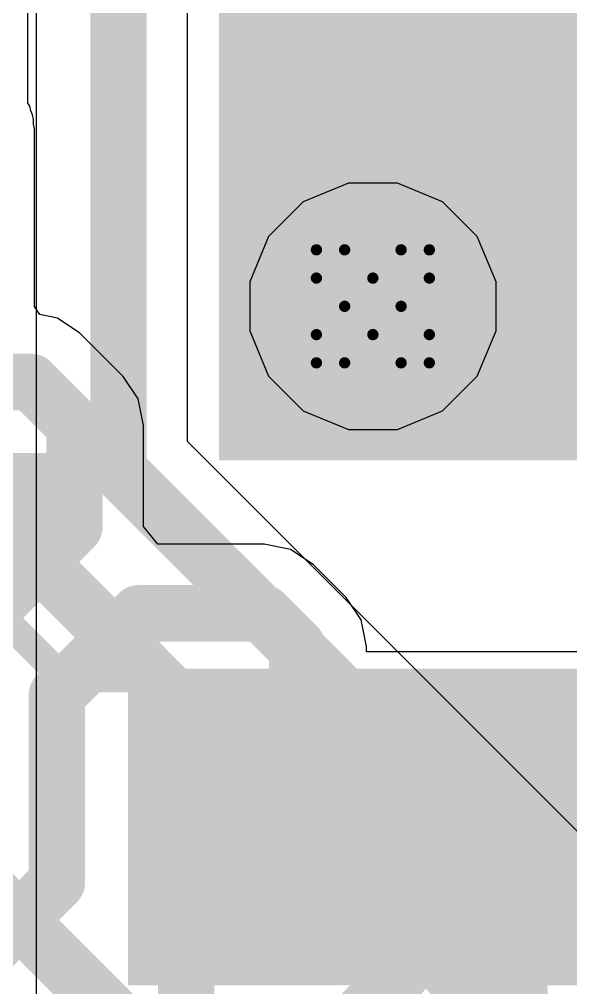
# Model space of a CAD drawing. Header units: inches. Extents: x -6 to 328, y -6 to 90.
# Drawn here: x 13.298 to 15.778, y 21.222 to 25.574 of the extents above; entities that cross this region are included whole.
import ezdxf

# ---------------------------------------------------------------- set-up
doc = ezdxf.new("R2010")
doc.units = ezdxf.units.IN
for name, color, linetype in [('Bottom Layer', 5, 'Continuous'), ('Bottom Overlay', 54, 'Continuous'), ('Bottom Paste', 16, 'Continuous'), ('Bottom Solder', 6, 'Continuous'), ('Drill Drawing', 1, 'Continuous'), ('GND', 76, 'Continuous'), ('PWR', 16, 'Continuous'), ('Top Layer', 1, 'Continuous'), ('Via Holes', 16, 'Continuous')]:
    doc.layers.add(name, color=color, linetype=linetype)

# ---------------------------------------------------------------- blocks, each defined once
blk = doc.blocks.new('48_TQFP_EP_7_7__B_7')
at = {"layer": 'Bottom Layer'}
for points in [[(-2.5, -2.5), (-2.5, 2.5), (2.5, 2.5), (2.5, -2.5)], [(-2.91, -4.86), (-2.91, -3.64), (-2.59, -3.64), (-2.59, -4.86)], [(-2.41, -4.86), (-2.41, -3.64), (-2.09, -3.64), (-2.09, -4.86)], [(-1.91, -4.86), (-1.91, -3.64), (-1.59, -3.64), (-1.59, -4.86)], [(-1.41, -4.86), (-1.41, -3.64), (-1.09, -3.64), (-1.09, -4.86)]]:
    blk.add_hatch(color=5, dxfattribs=at).paths.add_polyline_path(points)
at = {"layer": 'Bottom Overlay'}
blk.add_hatch(color=54, dxfattribs=at).paths.add_polyline_path([(-3.5557, -3.0015), (-3.3271, -3.0015), (-3.3271, -2.5697), (-3.5557, -2.5697)])
at = {"layer": 'Bottom Paste'}
for points in [[(-2.5, -2.5), (-2.5, 2.5), (2.5, 2.5), (2.5, -2.5)], [(-2.91, -4.86), (-2.91, -3.64), (-2.59, -3.64), (-2.59, -4.86)], [(-2.41, -4.86), (-2.41, -3.64), (-2.09, -3.64), (-2.09, -4.86)], [(-1.91, -4.86), (-1.91, -3.64), (-1.59, -3.64), (-1.59, -4.86)], [(-1.41, -4.86), (-1.41, -3.64), (-1.09, -3.64), (-1.09, -4.86)]]:
    blk.add_hatch(color=16, dxfattribs=at).paths.add_polyline_path(points)
at = {"layer": 'Bottom Solder'}
for points in [[(-2.6016, -2.6016), (-2.6016, 2.6016), (2.6016, 2.6016), (2.6016, -2.6016)], [(-3.0116, -4.9616), (-3.0116, -3.5384), (-2.4884, -3.5384), (-2.4884, -4.9616)], [(-2.5116, -4.9616), (-2.5116, -3.5384), (-1.9884, -3.5384), (-1.9884, -4.9616)], [(-2.0116, -4.9616), (-2.0116, -3.5384), (-1.4884, -3.5384), (-1.4884, -4.9616)], [(-1.5116, -4.9616), (-1.5116, -3.5384), (-0.9884, -3.5384), (-0.9884, -4.9616)]]:
    blk.add_hatch(color=6, dxfattribs=at).paths.add_polyline_path(points)
at = {"layer": 'Bottom Overlay'}
for points in [[(-3.6576, -3.2258, 0.127, 0.127, 0), (-3.302, -3.5814, 0.127, 0.127, 0)], [(-3.302, -3.5814, 0.127, 0.127, 0), (-3.0226, -3.5814, 0.127, 0.127, 0)]]:
    blk.add_lwpolyline(points, format="xyseb", dxfattribs=at)
for points in [[(-3.3338, -3.5814, 0.0635, 0.0635, 1), (-3.2702, -3.5814, 0.0635, 0.0635, 1)], [(-3.3338, -3.5814, 0.0635, 0.0635, 1), (-3.2702, -3.5814, 0.0635, 0.0635, 1)], [(-3.0543, -3.5814, 0.0635, 0.0635, 1), (-2.9909, -3.5814, 0.0635, 0.0635, 1)]]:
    blk.add_lwpolyline(points, format="xyseb", close=True, dxfattribs=at)

msp = doc.modelspace()

# ---------------------------------------------------------------- hatches: boundary and pattern name
at = {"layer": 'Bottom Layer'}
h = msp.add_hatch(color=5, dxfattribs=at)
edge = h.paths.add_edge_path()
edge.add_arc((14.8882, 24.2842), 0.3, 0, 360)
at = {"layer": 'GND'}
h = msp.add_hatch(color=76, dxfattribs=at)
edge = h.paths.add_edge_path()
edge.add_arc((14.8882, 24.2842), 0.3, 0, 360)
at = {"layer": 'PWR'}
h = msp.add_hatch(color=16, dxfattribs=at)
edge = h.paths.add_edge_path()
edge.add_arc((14.8882, 24.2842), 0.3, 0, 360)
at = {"layer": 'Top Layer'}
h = msp.add_hatch(color=1, dxfattribs=at)
edge = h.paths.add_edge_path()
edge.add_arc((14.8882, 24.2842), 0.3, 0, 360)
at = {"layer": 'Via Holes'}
h = msp.add_hatch(color=7, dxfattribs=at)
edge = h.paths.add_edge_path()
edge.add_arc((14.8882, 24.2842), 0.15, 0, 360)

# ---------------------------------------------------------------- linework, layer by layer
at = {"layer": 'Bottom Layer'}
for p, q in [((13.336, 25.1978), (13.336, 25.782)), ((13.3455, 25.1835), (13.336, 25.1978)), ((13.3495, 25.1635), (13.3455, 25.1835)), ((13.3573, 25.1446), (13.3495, 25.1635)), ((13.3614, 25.1242), (13.3573, 25.1446)), ((13.3614, 25.1038), (13.3614, 25.1242)), ((13.3654, 25.0838), (13.3614, 25.1038)), ((13.3654, 24.2842), (13.3654, 25.0838)), ((13.3902, 24.2471), (13.3654, 24.2842)), ((13.4694, 24.2314), (13.3902, 24.2471)), ((13.5703, 24.164), (13.4694, 24.2314)), ((13.7653, 23.9689), (13.5703, 24.164)), ((13.8327, 23.8681), (13.7653, 23.9689)), ((13.8564, 23.7492), (13.8327, 23.8681)), ((13.8564, 23.2939), (13.8564, 23.7492)), ((13.921, 23.2151), (13.8564, 23.2939)), ((14.3994, 23.2151), (13.921, 23.2151)), ((14.5183, 23.1914), (14.3994, 23.2151)), ((14.6191, 23.1241), (14.5183, 23.1914)), ((14.7679, 22.9753), (14.6191, 23.1241)), ((14.8353, 22.8745), (14.7679, 22.9753)), ((14.859, 22.7555), (14.8353, 22.8745)), ((14.859, 22.732), (14.859, 22.7555)), ((18.7374, 22.732), (14.859, 22.732))]:
    msp.add_line(p, q, dxfattribs=at)
for points in [[(12.5482, 23.9442, 0.254, 0.254, 0), (13.3505, 23.9442, 0.254, 0.254, 0)], [(13.3505, 23.9442, 0.254, 0.254, 0), (13.5456, 23.7492, 0.254, 0.254, 0)], [(13.5456, 23.2939, 0.254, 0.254, 0), (13.5456, 23.7492, 0.254, 0.254, 0)], [(12.6187, 22.367, 0.254, 0.254, 0), (13.5456, 23.2939, 0.254, 0.254, 0)], [(13.4667, 22.5365, 0.254, 0.254, 0), (13.8346, 22.9043, 0.254, 0.254, 0)], [(13.8346, 22.9043, 0.254, 0.254, 0), (14.3994, 22.9043, 0.254, 0.254, 0)], [(14.3994, 22.9043, 0.254, 0.254, 0), (14.5482, 22.7555, 0.254, 0.254, 0)], [(14.5482, 21.9442, 0.254, 0.254, 0), (14.5482, 22.7555, 0.254, 0.254, 0)], [(13.4667, 21.6951, 0.254, 0.254, 0), (13.4667, 22.5365, 0.254, 0.254, 0)], [(14.0482, 21.0928, 0.254, 0.254, 0), (14.0482, 21.9442, 0.254, 0.254, 0)], [(15.0152, 21.9112, 0.254, 0.254, 0), (15.0482, 21.9442, 0.254, 0.254, 0)], [(15.5482, 21.0835, 0.254, 0.254, 0), (15.5482, 21.9442, 0.254, 0.254, 0)], [(15.0152, 21.282, 0.254, 0.254, 0), (15.0152, 21.9112, 0.254, 0.254, 0)], [(13.1227, 21.351, 0.254, 0.254, 0), (13.4667, 21.6951, 0.254, 0.254, 0)], [(13.586, 19.8529, 0.254, 0.254, 0), (15.0152, 21.282, 0.254, 0.254, 0)]]:
    msp.add_lwpolyline(points, format="xyseb", dxfattribs=at)
for points in [[(13.287, 23.9442, 0.127, 0.127, 1), (13.414, 23.9442, 0.127, 0.127, 1)], [(13.287, 23.9442, 0.127, 0.127, 1), (13.414, 23.9442, 0.127, 0.127, 1)], [(13.4821, 23.7492, 0.127, 0.127, 1), (13.6091, 23.7492, 0.127, 0.127, 1)], [(13.4821, 23.7492, 0.127, 0.127, 1), (13.6091, 23.7492, 0.127, 0.127, 1)], [(13.4821, 23.2939, 0.127, 0.127, 1), (13.6091, 23.2939, 0.127, 0.127, 1)], [(13.4821, 23.2939, 0.127, 0.127, 1), (13.6091, 23.2939, 0.127, 0.127, 1)], [(13.7711, 22.9043, 0.127, 0.127, 1), (13.8981, 22.9043, 0.127, 0.127, 1)], [(13.7711, 22.9043, 0.127, 0.127, 1), (13.8981, 22.9043, 0.127, 0.127, 1)], [(14.3359, 22.9043, 0.127, 0.127, 1), (14.4629, 22.9043, 0.127, 0.127, 1)], [(14.3359, 22.9043, 0.127, 0.127, 1), (14.4629, 22.9043, 0.127, 0.127, 1)], [(14.4847, 22.7555, 0.127, 0.127, 1), (14.6117, 22.7555, 0.127, 0.127, 1)], [(14.4847, 22.7555, 0.127, 0.127, 1), (14.6117, 22.7555, 0.127, 0.127, 1)], [(13.4032, 22.5365, 0.127, 0.127, 1), (13.5302, 22.5365, 0.127, 0.127, 1)], [(13.4032, 22.5365, 0.127, 0.127, 1), (13.5302, 22.5365, 0.127, 0.127, 1)], [(13.9847, 21.9442, 0.127, 0.127, 1), (14.1117, 21.9442, 0.127, 0.127, 1)], [(14.4847, 21.9442, 0.127, 0.127, 1), (14.6117, 21.9442, 0.127, 0.127, 1)], [(14.9847, 21.9442, 0.127, 0.127, 1), (15.1117, 21.9442, 0.127, 0.127, 1)], [(15.4847, 21.9442, 0.127, 0.127, 1), (15.6117, 21.9442, 0.127, 0.127, 1)], [(14.9517, 21.9112, 0.127, 0.127, 1), (15.0787, 21.9112, 0.127, 0.127, 1)], [(14.9517, 21.9112, 0.127, 0.127, 1), (15.0787, 21.9112, 0.127, 0.127, 1)], [(13.4032, 21.6951, 0.127, 0.127, 1), (13.5302, 21.6951, 0.127, 0.127, 1)], [(13.4032, 21.6951, 0.127, 0.127, 1), (13.5302, 21.6951, 0.127, 0.127, 1)], [(14.9517, 21.282, 0.127, 0.127, 1), (15.0787, 21.282, 0.127, 0.127, 1)], [(14.9517, 21.282, 0.127, 0.127, 1), (15.0787, 21.282, 0.127, 0.127, 1)]]:
    msp.add_lwpolyline(points, format="xyseb", close=True, dxfattribs=at)
at = {"layer": 'Drill Drawing'}
for points in [[(14.6342, 24.4112, 0.0508, 0.0508, 0), (14.6342, 24.5382, 0.0508, 0.0508, 0)], [(14.6342, 24.5382, 0.0508, 0.0508, 0), (14.7612, 24.5382, 0.0508, 0.0508, 0)], [(14.7612, 24.5382, 0.0508, 0.0508, 0), (14.8882, 24.4112, 0.0508, 0.0508, 0)], [(14.8882, 24.4112, 0.0508, 0.0508, 0), (15.0152, 24.5382, 0.0508, 0.0508, 0)], [(15.0152, 24.5382, 0.0508, 0.0508, 0), (15.1422, 24.5382, 0.0508, 0.0508, 0)], [(15.1422, 24.4112, 0.0508, 0.0508, 0), (15.1422, 24.5382, 0.0508, 0.0508, 0)], [(14.6342, 24.4112, 0.0508, 0.0508, 0), (14.7612, 24.2842, 0.0508, 0.0508, 0)], [(15.0152, 24.2842, 0.0508, 0.0508, 0), (15.1422, 24.4112, 0.0508, 0.0508, 0)], [(14.6342, 24.1572, 0.0508, 0.0508, 0), (14.7612, 24.2842, 0.0508, 0.0508, 0)], [(15.0152, 24.2842, 0.0508, 0.0508, 0), (15.1422, 24.1572, 0.0508, 0.0508, 0)], [(14.6342, 24.0302, 0.0508, 0.0508, 0), (14.6342, 24.1572, 0.0508, 0.0508, 0)], [(14.7612, 24.0302, 0.0508, 0.0508, 0), (14.8882, 24.1572, 0.0508, 0.0508, 0)], [(14.8882, 24.1572, 0.0508, 0.0508, 0), (15.0152, 24.0302, 0.0508, 0.0508, 0)], [(15.1422, 24.0302, 0.0508, 0.0508, 0), (15.1422, 24.1572, 0.0508, 0.0508, 0)], [(14.6342, 24.0302, 0.0508, 0.0508, 0), (14.7612, 24.0302, 0.0508, 0.0508, 0)], [(15.0152, 24.0302, 0.0508, 0.0508, 0), (15.1422, 24.0302, 0.0508, 0.0508, 0)]]:
    msp.add_lwpolyline(points, format="xyseb", dxfattribs=at)
for points in [[(14.6215, 24.5382, 0.0254, 0.0254, 1), (14.6469, 24.5382, 0.0254, 0.0254, 1)], [(14.6215, 24.5382, 0.0254, 0.0254, 1), (14.6469, 24.5382, 0.0254, 0.0254, 1)], [(14.7485, 24.5382, 0.0254, 0.0254, 1), (14.7739, 24.5382, 0.0254, 0.0254, 1)], [(14.7485, 24.5382, 0.0254, 0.0254, 1), (14.7739, 24.5382, 0.0254, 0.0254, 1)], [(15.0025, 24.5382, 0.0254, 0.0254, 1), (15.0279, 24.5382, 0.0254, 0.0254, 1)], [(15.0025, 24.5382, 0.0254, 0.0254, 1), (15.0279, 24.5382, 0.0254, 0.0254, 1)], [(15.1295, 24.5382, 0.0254, 0.0254, 1), (15.1549, 24.5382, 0.0254, 0.0254, 1)], [(15.1295, 24.5382, 0.0254, 0.0254, 1), (15.1549, 24.5382, 0.0254, 0.0254, 1)], [(14.6215, 24.4112, 0.0254, 0.0254, 1), (14.6469, 24.4112, 0.0254, 0.0254, 1)], [(14.6215, 24.4112, 0.0254, 0.0254, 1), (14.6469, 24.4112, 0.0254, 0.0254, 1)], [(14.8755, 24.4112, 0.0254, 0.0254, 1), (14.9009, 24.4112, 0.0254, 0.0254, 1)], [(14.8755, 24.4112, 0.0254, 0.0254, 1), (14.9009, 24.4112, 0.0254, 0.0254, 1)], [(15.1295, 24.4112, 0.0254, 0.0254, 1), (15.1549, 24.4112, 0.0254, 0.0254, 1)], [(15.1295, 24.4112, 0.0254, 0.0254, 1), (15.1549, 24.4112, 0.0254, 0.0254, 1)], [(14.7485, 24.2842, 0.0254, 0.0254, 1), (14.7739, 24.2842, 0.0254, 0.0254, 1)], [(14.7485, 24.2842, 0.0254, 0.0254, 1), (14.7739, 24.2842, 0.0254, 0.0254, 1)], [(15.0025, 24.2842, 0.0254, 0.0254, 1), (15.0279, 24.2842, 0.0254, 0.0254, 1)], [(15.0025, 24.2842, 0.0254, 0.0254, 1), (15.0279, 24.2842, 0.0254, 0.0254, 1)], [(14.6215, 24.1572, 0.0254, 0.0254, 1), (14.6469, 24.1572, 0.0254, 0.0254, 1)], [(14.6215, 24.1572, 0.0254, 0.0254, 1), (14.6469, 24.1572, 0.0254, 0.0254, 1)], [(14.8755, 24.1572, 0.0254, 0.0254, 1), (14.9009, 24.1572, 0.0254, 0.0254, 1)], [(14.8755, 24.1572, 0.0254, 0.0254, 1), (14.9009, 24.1572, 0.0254, 0.0254, 1)], [(15.1295, 24.1572, 0.0254, 0.0254, 1), (15.1549, 24.1572, 0.0254, 0.0254, 1)], [(15.1295, 24.1572, 0.0254, 0.0254, 1), (15.1549, 24.1572, 0.0254, 0.0254, 1)], [(14.6215, 24.0302, 0.0254, 0.0254, 1), (14.6469, 24.0302, 0.0254, 0.0254, 1)], [(14.6215, 24.0302, 0.0254, 0.0254, 1), (14.6469, 24.0302, 0.0254, 0.0254, 1)], [(14.7485, 24.0302, 0.0254, 0.0254, 1), (14.7739, 24.0302, 0.0254, 0.0254, 1)], [(14.7485, 24.0302, 0.0254, 0.0254, 1), (14.7739, 24.0302, 0.0254, 0.0254, 1)], [(15.0025, 24.0302, 0.0254, 0.0254, 1), (15.0279, 24.0302, 0.0254, 0.0254, 1)], [(15.0025, 24.0302, 0.0254, 0.0254, 1), (15.0279, 24.0302, 0.0254, 0.0254, 1)], [(15.1295, 24.0302, 0.0254, 0.0254, 1), (15.1549, 24.0302, 0.0254, 0.0254, 1)], [(15.1295, 24.0302, 0.0254, 0.0254, 1), (15.1549, 24.0302, 0.0254, 0.0254, 1)]]:
    msp.add_lwpolyline(points, format="xyseb", close=True, dxfattribs=at)
at = {"layer": 'PWR'}
for p, q in [((13.3746, 21.099), (13.3746, 25.8839)), ((14.778, 24.8382), (14.5744, 24.7539)), ((14.9984, 24.8382), (14.778, 24.8382)), ((15.202, 24.7539), (14.9984, 24.8382)), ((14.5744, 24.7539), (14.4185, 24.598)), ((15.3578, 24.598), (15.202, 24.7539)), ((14.4185, 24.598), (14.3342, 24.3944)), ((15.4422, 24.3944), (15.3578, 24.598)), ((14.3342, 24.3944), (14.3342, 24.174)), ((15.4422, 24.174), (15.4422, 24.3944)), ((14.3342, 24.174), (14.4185, 23.9704)), ((15.3578, 23.9704), (15.4422, 24.174)), ((14.4185, 23.9704), (14.5744, 23.8146)), ((15.202, 23.8146), (15.3578, 23.9704)), ((14.5744, 23.8146), (14.778, 23.7302)), ((14.9984, 23.7302), (15.202, 23.8146)), ((14.778, 23.7302), (14.9984, 23.7302))]:
    msp.add_line(p, q, dxfattribs=at)
at = {"layer": 'Top Layer'}
for p, q in [((14.055, 23.676), (14.055, 25.9928)), ((16.1228, 21.6082), (14.055, 23.676))]:
    msp.add_line(p, q, dxfattribs=at)
for points in [[(13.7442, 23.5473, 0.254, 0.254, 0), (13.7442, 26.4548, 0.254, 0.254, 0)], [(10.8198, 24.0036, 0.254, 0.254, 0), (14.8986, 19.9248, 0.254, 0.254, 0)], [(12.9995, 23.5225, 0.254, 0.254, 0), (15.6252, 20.8968, 0.254, 0.254, 0)], [(13.7442, 23.5473, 0.254, 0.254, 0), (15.9941, 21.2974, 0.254, 0.254, 0)]]:
    msp.add_lwpolyline(points, format="xyseb", dxfattribs=at)
msp.add_lwpolyline([(13.6807, 23.5473, 0.127, 0.127, 1), (13.8077, 23.5473, 0.127, 0.127, 1)], format="xyseb", close=True, dxfattribs=at)
msp.add_lwpolyline([(13.6807, 23.5473, 0.127, 0.127, 1), (13.8077, 23.5473, 0.127, 0.127, 1)], format="xyseb", close=True, dxfattribs=at)

# ---------------------------------------------------------------- block references
msp.add_blockref('48_TQFP_EP_7_7__B_7', (16.7982, 26.1942))

doc.saveas('drawing.dxf')
